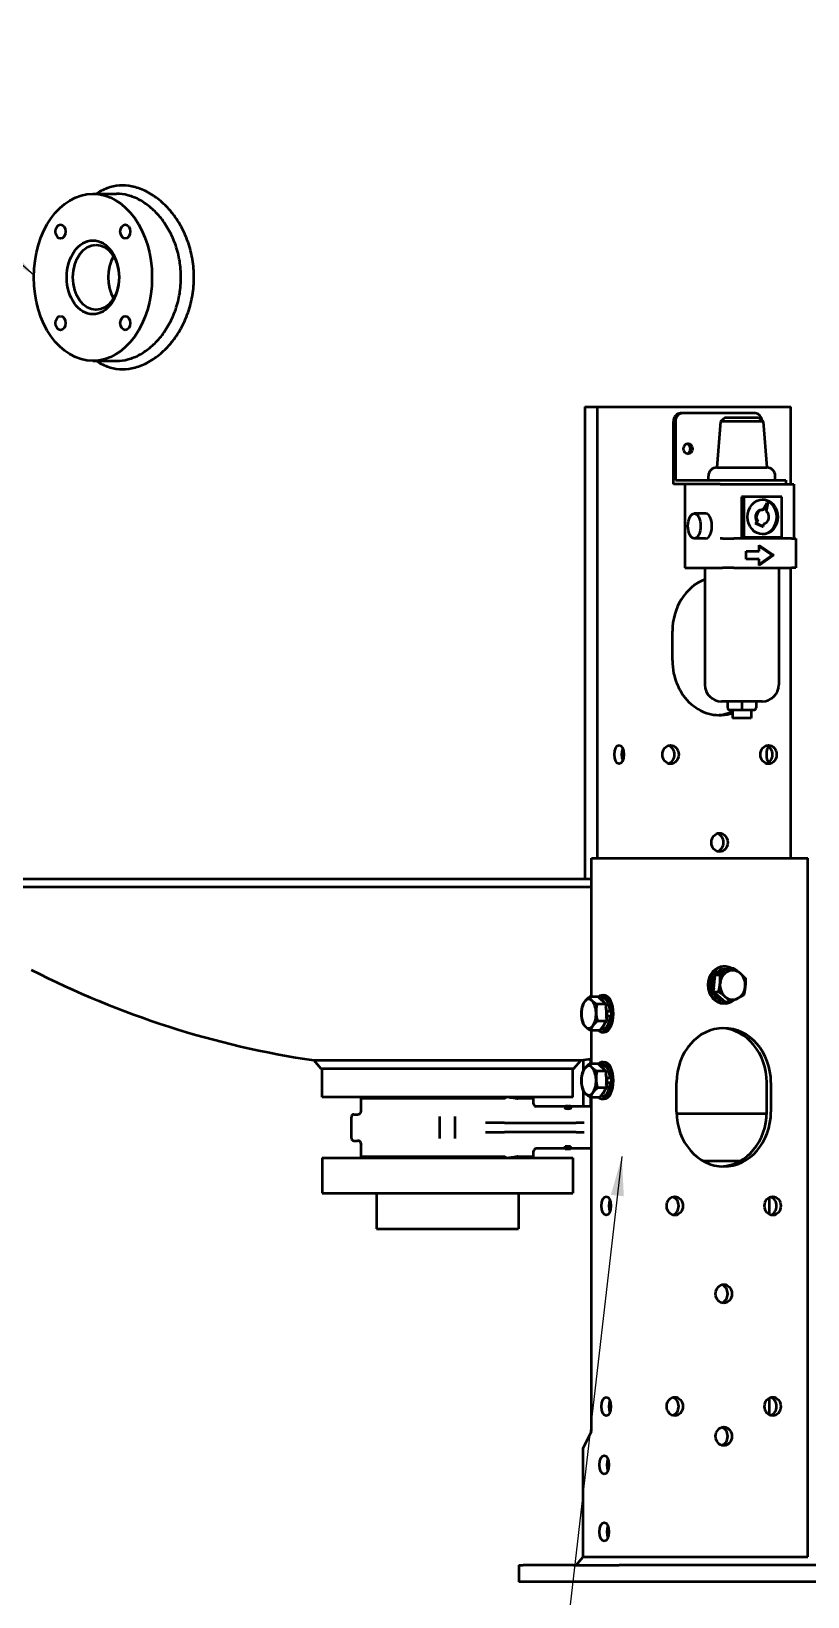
# Model space of a CAD drawing. Header units: inches. Extents: x 15 to 402, y 6 to 258.
# Drawn here: x 70.43 to 93.66, y 32.39 to 79.23 of the extents above; entities that cross this region are included whole.
import ezdxf

# ---------------------------------------------------------------- set-up
doc = ezdxf.new("R2010")
doc.units = ezdxf.units.IN
doc.header["$LTSCALE"] = 12
doc.header["$MEASUREMENT"] = 0
doc.layers.add('Symbol (ANSI)', color=7, linetype='Continuous', lineweight=25)
doc.layers.add('Visible (ANSI)', color=7, linetype='Continuous', lineweight=50)
doc.styles.add('MEMCOR Medium', font='arial.ttf')
doc.styles.add('Standard D-E', font='arial.ttf')
doc.dimstyles.new('Default (ANSI)$7', dxfattribs={"dimscale": 12, "dimtxt": 0.15, "dimasz": 0.098425, "dimexe": 0.125, "dimexo": 0.0625, "dimgap": 0.031496, "dimtad": 0, "dimtih": 1, "dimtoh": 1, "dimdec": 4, "dimrnd": 1e-08, "dimzin": 3, "dimdsep": 46, "dimlunit": 5, "dimtxsty": 'MEMCOR Medium', "dimcen": 0.09, "dimdle": 0.393701, "dimclrd": 256, "dimclre": 256, "dimclrt": 256, "dimadec": 0, "dimazin": 1, "dimtfac": 0.8, "dimtofl": 0, "dimtmove": 0, "dimatfit": 3, "dimfxl": 1, "dimfrac": 1, "dimtolj": 1, "dimtzin": 4, "dimlwd": -1, "dimlwe": -1, "dimarcsym": 0})
doc.dimstyles.new('in [mm] D-E NeptuneBenson$7', dxfattribs={"dimscale": 12, "dimtxt": 0.15, "dimasz": 0.098425, "dimexe": 0.125, "dimexo": 0.063, "dimgap": 0.031496, "dimtad": 0, "dimtih": 1, "dimtoh": 1, "dimdec": 4, "dimrnd": 1e-08, "dimzin": 3, "dimdsep": 46, "dimlunit": 5, "dimtxsty": 'Standard D-E', "dimcen": 0.09, "dimdle": 0.393701, "dimclrd": 256, "dimclre": 256, "dimclrt": 256, "dimadec": 1, "dimazin": 1, "dimtfac": 1, "dimtofl": 0, "dimtmove": 0, "dimatfit": 3, "dimfxl": 1, "dimfrac": 1, "dimtolj": 1, "dimtzin": 4, "dimlwd": -1, "dimlwe": -1, "dimarcsym": 0})

msp = doc.modelspace()

# ---------------------------------------------------------------- linework, layer by layer
at = {"layer": 'Visible (ANSI)'}
for p, q in [((72.27061, 74.36576), (72.97879, 74.36576)), ((72.27061, 69.36576), (72.97879, 69.36576)), ((86.99403, 67.98676), (87.35687, 67.98676)), ((86.99403, 67.98676), (86.99403, 53.86576)), ((87.35687, 67.98676), (88.29421, 67.98676)), ((87.35687, 67.98676), (87.35687, 54.48276)), ((88.29421, 67.98676), (89.23677, 67.98676)), ((89.23677, 67.98676), (92.8048, 67.98676)), ((92.8048, 67.98676), (93.1498, 67.98676)), ((93.1498, 65.67426), (93.1498, 67.98676)), ((89.63731, 65.67426), (89.63731, 67.54926)), ((89.69981, 67.54926), (89.69981, 65.79926)), ((89.91631, 67.79926), (89.85381, 67.79926)), ((92.08138, 67.79926), (89.91631, 67.79926)), ((91.05096, 67.5497), (90.93635, 66.17426)), ((91.18635, 67.67426), (91.05096, 67.5497)), ((92.32173, 67.5497), (91.05096, 67.5497)), ((91.18635, 67.67426), (92.18635, 67.67426)), ((92.18635, 67.67426), (92.32173, 67.5497)), ((92.32173, 67.5497), (92.43635, 66.17426)), ((90.93635, 66.17426), (92.43635, 66.17426)), ((90.19981, 65.67426), (89.63731, 65.67426)), ((89.69981, 65.79926), (90.19981, 65.79926)), ((89.97881, 65.67426), (89.97881, 63.17426)), ((90.19981, 65.79926), (92.99885, 65.79926)), ((90.83089, 65.67426), (90.19981, 65.67426)), ((90.68635, 65.79926), (90.68635, 65.92426)), ((91.04131, 65.67426), (90.83089, 65.67426)), ((91.04131, 65.67426), (91.38282, 65.67426)), ((91.38282, 65.67426), (92.24885, 65.67426)), ((92.24885, 65.67426), (93.11487, 65.67426)), ((92.68635, 65.79926), (92.68635, 65.92426)), ((92.99885, 65.79926), (92.99885, 65.67426)), ((93.11487, 65.67426), (93.23987, 65.67426)), ((93.23987, 65.67426), (93.23987, 64.05407)), ((91.68026, 65.29807), (91.68026, 64.09627)), ((91.74276, 65.29807), (91.68026, 65.29807)), ((92.87993, 65.29807), (91.74276, 65.29807)), ((91.74276, 65.29807), (91.74276, 64.09627)), ((92.31779, 64.90976), (92.43093, 65.11765)), ((92.34693, 64.90589), (92.46218, 65.11765)), ((92.46218, 65.11765), (92.414, 64.87381)), ((92.43093, 65.11765), (92.46218, 65.11765)), ((92.87993, 64.09627), (92.87993, 65.29807)), ((90.60381, 64.79926), (90.26347, 64.79926)), ((92.2801, 64.90989), (92.31135, 64.90989)), ((92.09669, 64.50353), (92.13266, 64.56962)), ((92.09669, 64.50353), (92.12794, 64.50353)), ((92.2912, 64.41049), (92.09669, 64.50353)), ((92.12794, 64.50353), (92.16391, 64.56962)), ((92.32245, 64.41049), (92.12794, 64.50353)), ((92.13266, 64.56962), (92.16391, 64.56962)), ((92.2912, 64.41049), (92.32245, 64.41049)), ((92.33749, 64.4866), (92.32245, 64.41049)), ((90.60381, 64.04926), (90.26347, 64.04926)), ((91.10381, 64.05407), (91.04131, 64.05407)), ((91.10381, 64.05407), (91.44532, 64.05407)), ((93.17737, 64.05407), (91.44532, 64.05407)), ((91.74276, 64.09627), (91.68026, 64.09627)), ((91.74276, 64.09627), (92.87993, 64.09627)), ((92.20233, 63.66885), (92.20233, 63.85666)), ((92.20233, 63.85666), (92.64191, 63.54926)), ((92.57941, 63.54926), (92.20233, 63.81295)), ((93.17737, 64.05407), (93.30237, 64.05407)), ((93.30237, 64.05407), (93.30237, 63.17426)), ((91.81549, 63.42968), (91.81549, 63.66885)), ((91.81549, 63.66885), (92.20233, 63.66885)), ((92.20233, 63.42968), (91.81549, 63.42968)), ((92.64191, 63.54926), (92.20233, 63.24187)), ((92.20233, 63.28558), (92.57941, 63.54926)), ((92.20233, 63.24187), (92.20233, 63.42968)), ((92.64191, 63.54926), (92.57941, 63.54926)), ((89.97881, 63.17426), (91.10381, 63.17426)), ((90.57857, 63.17426), (90.57857, 59.67426)), ((91.44532, 63.17426), (91.10381, 63.17426)), ((91.44532, 63.17426), (93.17737, 63.17426)), ((92.79412, 63.17426), (92.79412, 59.67426)), ((93.1498, 54.48276), (93.1498, 63.17426)), ((93.30237, 63.17426), (93.17737, 63.17426)), ((89.60916, 60.39676), (89.60916, 61.27676)), ((92.29412, 59.17426), (91.07857, 59.17426)), ((91.26033, 59.17426), (91.26033, 58.98676)), ((91.68635, 59.17426), (91.68635, 58.98676)), ((92.11236, 59.17426), (92.11236, 58.98676)), ((91.32283, 58.92426), (91.68635, 58.92426)), ((91.4051, 58.92426), (91.4051, 58.67426)), ((91.9676, 58.67426), (91.4051, 58.67426)), ((91.68635, 58.98676), (91.68635, 58.92426)), ((91.68635, 58.92426), (92.04986, 58.92426)), ((91.9676, 58.92426), (91.9676, 58.67426)), ((87.19333, 54.48276), (88.03668, 54.48276)), ((87.19333, 50.33668), (87.19333, 54.48276)), ((88.03668, 54.48276), (88.97924, 54.48276)), ((88.97924, 54.48276), (93.31232, 54.48276)), ((93.31232, 54.48276), (93.65732, 54.48276)), ((93.65732, 33.58276), (93.65732, 54.48276)), ((69.45698, 53.86576), (86.99403, 53.86576)), ((86.99403, 53.86576), (87.19333, 53.86576)), ((87.19333, 53.61576), (69.37721, 53.61576)), ((90.88863, 50.9941), (91.29021, 51.19458)), ((91.17728, 51.24394), (91.14578, 51.24394)), ((91.17728, 51.16411), (91.22919, 51.16411)), ((91.29021, 51.19458), (91.44254, 51.19458)), ((90.83821, 50.49228), (90.88863, 50.9941)), ((90.88863, 50.9941), (91.04097, 50.9941)), ((87.38767, 50.33668), (87.12382, 50.33668)), ((87.6148, 50.11564), (87.35095, 50.11564)), ((87.38767, 50.33668), (87.6148, 50.11564)), ((87.51378, 50.30411), (87.42114, 50.30411)), ((87.51378, 50.38394), (87.56833, 50.38394)), ((87.6148, 50.11564), (87.63265, 49.61172)), ((91.18935, 50.19095), (90.83821, 50.49228)), ((90.83821, 50.49228), (90.99054, 50.49228)), ((91.17728, 50.14158), (91.14578, 50.14158)), ((91.18935, 50.19095), (91.34169, 50.19095)), ((87.63881, 49.89977), (87.62245, 49.89982)), ((87.64698, 49.76451), (87.62724, 49.76451)), ((87.62725, 49.7642), (87.63869, 49.76416)), ((87.74694, 49.76416), (87.63869, 49.76416)), ((87.74706, 49.89977), (87.63881, 49.89977)), ((87.74694, 49.76416), (87.64698, 49.76451)), ((87.42338, 49.32885), (87.15952, 49.32885)), ((87.19333, 48.33668), (87.19333, 49.32885)), ((87.63265, 49.61172), (87.3688, 49.61172)), ((87.63265, 49.61172), (87.42338, 49.32885)), ((87.51378, 49.36141), (87.44747, 49.36141)), ((87.51378, 49.28158), (87.56833, 49.28158)), ((78.87974, 48.43991), (82.87721, 48.43991)), ((79.10221, 48.18329), (78.87974, 48.43991)), ((82.87721, 48.43991), (86.87469, 48.43991)), ((86.65221, 48.18329), (86.87469, 48.43991)), ((86.94333, 48.45016), (86.94333, 48.1273)), ((87.38767, 48.33668), (87.12382, 48.33668)), ((87.15984, 48.48364), (87.15984, 48.33668)), ((87.38767, 48.33668), (87.6148, 48.11564)), ((87.51378, 48.30411), (87.42114, 48.30411)), ((87.51378, 48.38394), (87.56833, 48.38394)), ((86.65221, 48.18329), (79.10221, 48.18329)), ((79.12721, 47.33276), (79.12721, 48.18329)), ((86.62721, 47.33276), (86.62721, 48.18329)), ((87.6148, 48.11564), (87.35095, 48.11564)), ((87.6148, 48.11564), (87.63265, 47.61172)), ((87.63881, 47.89977), (87.62245, 47.89982)), ((87.74706, 47.89977), (87.63881, 47.89977)), ((86.62721, 47.33276), (79.12721, 47.33276)), ((80.33784, 47.33276), (80.29847, 47.29339)), ((85.41658, 47.33276), (85.45595, 47.29339)), ((86.94333, 47.52804), (86.94333, 47.05719)), ((87.42338, 47.32885), (87.15952, 47.32885)), ((87.15984, 47.32885), (87.15984, 47.05719)), ((87.19333, 37.33276), (87.19333, 47.32885)), ((87.63265, 47.61172), (87.3688, 47.61172)), ((87.63265, 47.61172), (87.42338, 47.32885)), ((87.51378, 47.36141), (87.44747, 47.36141)), ((87.64698, 47.76451), (87.62724, 47.76451)), ((87.62725, 47.7642), (87.63869, 47.76416)), ((87.74694, 47.76416), (87.63869, 47.76416)), ((87.74694, 47.76416), (87.64698, 47.76451)), ((89.73416, 46.89276), (89.73416, 47.77276)), ((92.4324, 46.89276), (92.4324, 47.77276)), ((92.5574, 47.77276), (92.5574, 46.89276)), ((84.57543, 47.29339), (80.29847, 47.29339)), ((80.29847, 46.92118), (80.29847, 47.29339)), ((85.45595, 47.29339), (84.98195, 47.29339)), ((85.45595, 47.13593), (85.45595, 47.29339)), ((86.39949, 47.05719), (85.53469, 47.05719)), ((86.39942, 47.05651), (86.39942, 47.04446)), ((86.39968, 47.01947), (86.39968, 47.00665)), ((86.40308, 47.06868), (86.40308, 47.06053)), ((86.40308, 47.06868), (86.5645, 47.06868)), ((86.48837, 47.05124), (86.48902, 47.05124)), ((86.48837, 47.05124), (86.48837, 47.03909)), ((86.48902, 47.03909), (86.48837, 47.03909)), ((86.48902, 47.05124), (86.48902, 47.03909)), ((86.48994, 47.06104), (86.48928, 47.06104)), ((86.5645, 47.06868), (86.5645, 47.06036)), ((86.56777, 47.01947), (86.56777, 47.00665)), ((87.19333, 47.05719), (86.56808, 47.05719)), ((86.56816, 47.05651), (86.56816, 47.04446)), ((86.91772, 47.05719), (86.94333, 47.08676)), ((86.94333, 47.08676), (86.94333, 47.05719)), ((87.51378, 47.28158), (87.56833, 47.28158)), ((80.0032, 46.1123), (80.0032, 46.74222)), ((80.08194, 46.82096), (80.18869, 46.82096)), ((82.64101, 46.75909), (82.64101, 46.09544)), ((83.11341, 46.09544), (83.11341, 46.75909)), ((84.37761, 46.56506), (84.02102, 46.56506)), ((84.58532, 46.56506), (84.37761, 46.56506)), ((84.58532, 46.56506), (85.81161, 46.56506)), ((85.81161, 46.56506), (86.72532, 46.56506)), ((86.9727, 46.56506), (86.72532, 46.56506)), ((92.43157, 46.83676), (89.735, 46.83676)), ((80.08194, 46.03356), (80.18869, 46.03356)), ((80.29847, 45.56113), (80.29847, 45.93334)), ((84.02102, 46.28947), (84.37761, 46.28947)), ((84.37761, 46.28947), (84.58532, 46.28947)), ((85.81161, 46.28947), (84.58532, 46.28947)), ((86.72532, 46.28947), (85.81161, 46.28947)), ((86.72532, 46.28947), (86.9727, 46.28947)), ((79.12721, 45.52176), (86.62721, 45.52176)), ((79.12721, 45.52176), (79.12721, 44.45926)), ((80.29847, 45.56113), (84.57543, 45.56113)), ((80.33784, 45.52176), (80.29847, 45.56113)), ((84.98195, 45.56113), (85.45595, 45.56113)), ((85.41658, 45.52176), (85.45595, 45.56113)), ((85.45595, 45.56113), (85.45595, 45.7186)), ((86.40308, 45.79734), (85.53469, 45.79734)), ((86.40308, 45.85296), (86.40308, 45.86619)), ((86.40308, 45.86619), (86.5645, 45.86619)), ((86.5645, 45.85296), (86.40308, 45.85296)), ((86.40308, 45.83589), (86.40308, 45.85296)), ((86.40308, 45.80006), (86.40308, 45.81215)), ((86.40308, 45.81215), (86.42331, 45.81215)), ((86.40308, 45.79606), (86.40308, 45.80006)), ((86.5645, 45.80006), (86.40308, 45.80006)), ((86.40308, 45.78707), (86.40308, 45.79606)), ((86.40308, 45.79606), (86.54226, 45.79606)), ((86.40308, 45.78585), (86.40308, 45.78707)), ((86.40308, 45.78585), (86.5645, 45.78585)), ((86.42165, 45.84276), (86.42165, 45.83562)), ((86.42165, 45.84276), (86.54592, 45.84276)), ((86.43238, 45.8188), (86.43238, 45.83127)), ((86.5645, 45.7868), (86.4367, 45.7868)), ((86.54473, 45.81215), (86.5645, 45.81215)), ((86.54592, 45.83562), (86.54592, 45.84276)), ((86.5645, 45.85296), (86.5645, 45.86619)), ((86.5645, 45.85296), (86.5645, 45.83606)), ((86.5645, 45.80006), (86.5645, 45.81215)), ((86.5645, 45.80006), (86.5645, 45.79423)), ((87.19333, 45.79734), (86.5645, 45.79734)), ((86.5645, 45.7868), (86.5645, 45.79423)), ((86.5645, 45.7868), (86.5645, 45.78585)), ((86.62721, 45.52176), (86.62721, 44.45926)), ((90.5278, 45.42726), (91.63877, 45.42726)), ((79.12721, 44.45926), (86.62721, 44.45926)), ((80.75221, 44.45926), (80.75221, 43.39676)), ((85.00221, 44.45926), (85.00221, 43.39676)), ((92.50502, 44.33469), (92.50502, 43.83083)), ((80.75221, 43.39676), (85.00221, 43.39676)), ((92.50502, 38.33469), (92.50502, 37.83083)), ((86.94333, 36.83276), (87.19333, 37.33276)), ((86.94333, 33.58276), (86.94333, 36.83276)), ((85.01164, 33.33276), (85.14561, 33.33276)), ((85.01164, 33.33276), (85.01164, 32.83276)), ((86.64561, 33.33276), (85.14561, 33.33276)), ((86.64561, 33.33276), (88.01164, 33.33276)), ((86.72682, 33.33276), (86.94333, 33.58276)), ((86.94333, 33.58276), (88.03668, 33.58276)), ((95.04377, 33.33276), (88.01164, 33.33276)), ((88.03668, 33.58276), (88.97924, 33.58276)), ((88.97924, 33.58276), (93.31232, 33.58276)), ((93.31232, 33.58276), (93.65732, 33.58276)), ((85.14561, 32.83276), (85.01164, 32.83276)), ((86.64561, 32.83276), (85.14561, 32.83276)), ((88.01164, 32.83276), (86.64561, 32.83276)), ((95.04377, 32.83276), (88.01164, 32.83276))]:
    msp.add_line(p, q, dxfattribs=at)
for centre, radius, start, end in [((90.93635, 65.92426), 0.25, 90, 180), ((92.43635, 65.92426), 0.25, 0, 90), ((91.07857, 59.67426), 0.5, 180, 270), ((92.29412, 59.67426), 0.5, 270, 0), ((91.32283, 58.98676), 0.0625, 180, 270), ((92.04986, 58.98676), 0.0625, 270, 0), ((82.87721, 75.45576), 27.31, 242.879025, 261.583151), ((82.87721, 75.45576), 27.31, 278.416849, 279.093245), ((80.18869, 46.9312), 0.11024, 270, 354.787216), ((85.53469, 47.13593), 0.07874, 180, 270), ((80.08194, 46.74222), 0.07874, 90, 180), ((80.08194, 46.1123), 0.07874, 180, 270), ((80.18869, 45.92333), 0.11024, 5.212784, 90), ((85.53469, 45.7186), 0.07874, 90, 180)]:
    msp.add_arc(centre, radius, start, end, dxfattribs=at)
for centre, major_axis, ratio in [((72.27061, 71.86576), (0, 2.5), 0.70710678), ((71.30186, 73.23578), (0, 0.21094), 0.70710678), ((73.23936, 73.23578), (0, -0.21094), 0.70710678), ((72.27061, 71.86576), (0, -1.105), 0.70710678), ((72.36254, 71.86576), (0, 0.975), 0.70710678), ((71.30186, 70.49574), (0, 0.21094), 0.70710678), ((73.23936, 70.49574), (0, -0.21094), 0.70710678), ((90.07869, 66.73676), (0, -0.15625), 0.8660254), ((92.31135, 64.69717), (0, 0.52038), 0.8660254), ((90.26347, 64.42426), (0, 0.375), 0.5), ((88.01421, 57.58676), (0, 0.28), 0.5), ((89.55547, 57.58676), (0, -0.28), 0.8660254), ((92.4861, 57.58676), (0, -0.28), 0.8660254), ((91.02078, 54.95576), (0, -0.28), 0.8660254), ((87.63168, 44.08276), (0, 0.28), 0.5), ((89.68072, 44.08276), (0, -0.28), 0.8660254), ((92.61084, 44.08276), (0, -0.28), 0.8660254), ((91.14578, 41.45176), (0, -0.28), 0.8660254), ((87.63168, 38.08276), (0, 0.28), 0.5), ((89.68072, 38.08276), (0, -0.28), 0.8660254), ((92.61084, 38.08276), (0, -0.28), 0.8660254), ((91.14578, 37.18876), (0, -0.28), 0.8660254), ((87.56833, 36.33276), (0, -0.28), 0.5), ((87.56833, 34.33276), (0, -0.28), 0.5)]:
    msp.add_ellipse(centre, major_axis=major_axis, ratio=ratio, dxfattribs=at)
for centre, major_axis, ratio, start_param, end_param in [((73.41613, 71.86576), (0, -0.975), 0.70710678, 4.01124167, 5.41353629), ((89.85381, 67.54926), (0, 0.25), 0.8660254, 0, 1.57079633), ((89.91631, 67.54926), (0, 0.25), 0.8660254, 0, 1.57079633), ((92.08138, 67.54926), (0, 0.25), 0.8660254, 4.80545193, 6.28318531), ((90.01619, 66.73676), (0, -0.15625), 0.8660254, 0.2330438, 2.90854885), ((92.2801, 64.69717), (0, -0.52038), 0.8660254, 0.03467795, 3.1069147), ((90.60381, 64.42426), (0, 0.375), 0.5, 3.14159265, 6.28318531), ((92.2801, 64.69717), (0, 0.21272), 0.8660254, 0, 2.21379807), ((92.31135, 64.69717), (0, 0.21272), 0.8660254, 6.08882372, 8.49698338), ((92.31135, 64.69717), (0, -0.21272), 0.8660254, 0.14239642, 2.55055608), ((91.02078, 61.27676), (0, 1.63), 0.8660254, 0.31863136, 1.57079633), ((91.02078, 60.39676), (0, -1.63), 0.8660254, 4.71238898, 6.55891486), ((90.89578, 60.39676), (0, -1.63), 0.8660254, 0.04428981, 0.36912516), ((88.23072, 57.58676), (0, -0.28), 0.5, 4.02552272, 5.39925524), ((89.43047, 57.58676), (0, -0.28), 0.8660254, 0.2606883, 2.88090435), ((92.56085, 57.58676), (0, 0.28), 0.5, 0.54947076, 2.5921219), ((92.3611, 57.58676), (0, -0.28), 0.8660254, 0.2606883, 2.88090435), ((90.89578, 54.95576), (0, -0.28), 0.8660254, 0.2606883, 2.88090435), ((91.17728, 50.69276), (0, 0.55118), 0.8660254, 5.85672364, 10.01603027), ((91.14578, 50.69276), (0, 0.55118), 0.8660254, 0, 3.14159265), ((91.17728, 50.69276), (0, 0.47135), 0.8660254, 0, 3.08176119), ((91.23978, 50.69276), (0, 0.47135), 0.8660254, 0.02678496, 0.78937846), ((91.41165, 50.69276), (0, -0.4375), 0.8660254, 3.54967436, 4.59687191), ((91.41165, 50.69276), (0, 0.4375), 0.8660254, 5.64406946, 6.69126701), ((91.23978, 50.69276), (0, 0.47135), 0.8660254, 1.07398251, 1.83657601), ((91.41165, 50.69276), (0, -0.4375), 0.8660254, 4.59687191, 5.64406946), ((91.41165, 50.69276), (0, 0.4375), 0.8660254, 3.54967436, 4.59687191), ((91.41165, 50.69276), (0, 0.4375), 0.8660254, 4.59687191, 5.64406946), ((87.10783, 49.83276), (0, -0.4375), 0.5, 3.73592367, 4.78312122), ((87.10783, 49.83276), (0, 0.4375), 0.5, 5.83031877, 6.87751633), ((87.10783, 49.83276), (0, 0.4375), 0.5, 4.78312122, 5.83031877), ((87.51378, 49.83276), (0, -0.55118), 0.5, 5.86604618, 9.87156609), ((87.40553, 49.83276), (0, 0.47135), 0.5, 5.44902203, 6.21161552), ((87.51378, 49.83276), (0, 0.47135), 0.5, 4.85502181, 6.28318531), ((87.56833, 49.83276), (0, -0.55118), 0.5, 0, 3.14159265), ((91.23978, 50.69276), (0, -0.47135), 0.8660254, 5.26277271, 6.02536621), ((91.41165, 50.69276), (0, -0.4375), 0.8660254, 5.64406946, 6.69126701), ((87.10783, 49.83276), (0, -0.4375), 0.5, 4.78312122, 5.83031877), ((87.10783, 49.83276), (0, 0.4375), 0.5, 3.73592367, 4.78312122), ((87.51378, 49.83276), (0, -0.47135), 0.5, 0, 1.42474072), ((87.40553, 49.83276), (0, -0.47135), 0.5, 1.71342916, 2.02282532), ((87.40553, 49.83276), (0, -0.47135), 0.5, 1.26023182, 1.42474072), ((87.51378, 49.83276), (0, -0.29528), 0.5, 1.33739907, 1.79970504), ((87.10783, 49.83276), (0, -0.4375), 0.5, 5.83031877, 6.87751633), ((87.40553, 49.83276), (0, -0.47135), 0.5, 0.21303427, 0.97562777), ((91.14578, 47.77276), (0, 1.63), 0.8660254, 4.71238898, 7.85398163), ((91.02078, 47.77276), (0, 1.63), 0.8660254, 4.71238898, 6.2388955), ((87.10783, 47.83276), (0, 0.4375), 0.5, 5.83031877, 6.87751633), ((87.51378, 47.83276), (0, -0.55118), 0.5, 5.86604618, 9.87156609), ((87.40553, 47.83276), (0, 0.47135), 0.5, 5.44902203, 6.21161552), ((87.51378, 47.83276), (0, 0.47135), 0.5, 4.85502181, 6.28318531), ((87.56833, 47.83276), (0, -0.55118), 0.5, 0, 3.14159265), ((87.10783, 47.83276), (0, -0.4375), 0.5, 3.73592367, 4.78312122), ((87.10783, 47.83276), (0, -0.4375), 0.5, 4.78312122, 5.83031877), ((87.10783, 47.83276), (0, 0.4375), 0.5, 4.78312122, 5.83031877), ((87.10783, 47.83276), (0, 0.4375), 0.5, 3.73592367, 4.78312122), ((87.40553, 47.83276), (0, -0.47135), 0.5, 1.71342916, 2.02282532), ((87.51378, 47.83276), (0, -0.29528), 0.5, 1.33739907, 1.79970504), ((87.10783, 47.83276), (0, -0.4375), 0.5, 5.83031877, 6.87751633), ((87.40553, 47.83276), (0, -0.47135), 0.5, 0.21303427, 0.97562777), ((87.51378, 47.83276), (0, -0.47135), 0.5, 0, 1.42474072), ((87.40553, 47.83276), (0, -0.47135), 0.5, 1.26023182, 1.42474072), ((91.14578, 46.89276), (0, -1.63), 0.8660254, 4.71238898, 7.85398163), ((91.02078, 46.89276), (0, -1.63), 0.8660254, 0.04428981, 1.57079633), ((86.31664, 46.42726), (-1.25056, 0), 0.51315789, 1.63997084, 1.75220353), ((86.35747, 46.42726), (-1.26151, 0), 0.5087001, 1.63363812, 1.73564898), ((87.84819, 44.08276), (0, -0.28), 0.5, 4.02552272, 5.39925524), ((89.55572, 44.08276), (0, -0.28), 0.8660254, 0.2606883, 2.88090435), ((92.48584, 44.08276), (0, -0.28), 0.8660254, 0.2606883, 2.88090435), ((91.02078, 41.45176), (0, -0.28), 0.8660254, 0.2606883, 2.88090435), ((87.84819, 38.08276), (0, -0.28), 0.5, 4.02552272, 5.39925524), ((89.55572, 38.08276), (0, -0.28), 0.8660254, 0.2606883, 2.88090435), ((92.48584, 38.08276), (0, -0.28), 0.8660254, 0.2606883, 2.88090435), ((91.02078, 37.18876), (0, -0.28), 0.8660254, 0.2606883, 2.88090435), ((87.78484, 36.33276), (0, -0.28), 0.5, 4.02552272, 5.39925524), ((87.78484, 34.33276), (0, -0.28), 0.5, 4.02552272, 5.39925524)]:
    msp.add_ellipse(centre, major_axis=major_axis, ratio=ratio, start_param=start_param, end_param=end_param, dxfattribs=at)
for points, knots in [([(72.38112, 69.36578), (72.39997, 69.35249), (72.41905, 69.33971), (72.54879, 69.25727), (72.66634, 69.20412), (72.90792, 69.13435), (73.03197, 69.11774), (73.27666, 69.11774), (73.40545, 69.13435), (73.6664, 69.20412), (73.79856, 69.25727), (74.05621, 69.39764), (74.18191, 69.48497), (74.41759, 69.68659), (74.52754, 69.80089), (74.72427, 70.04435), (74.81784, 70.1819), (74.98437, 70.48156), (75.05732, 70.64366), (75.17522, 70.98204), (75.22024, 71.1586), (75.27945, 71.51395), (75.29361, 71.69273), (75.29361, 72.03879), (75.27945, 72.21758), (75.22024, 72.57293), (75.17522, 72.74949), (75.05732, 73.08787), (74.98437, 73.24997), (74.81784, 73.54963), (74.72427, 73.68718), (74.52754, 73.93064), (74.41759, 74.04494), (74.18191, 74.24656), (74.05621, 74.33389), (73.79856, 74.47425), (73.6664, 74.52741), (73.40545, 74.59718), (73.27666, 74.61379), (73.03197, 74.61379), (72.90792, 74.59718), (72.66634, 74.52741), (72.54879, 74.47425), (72.41905, 74.39181), (72.39997, 74.37903), (72.38112, 74.36575)], [7.68057648, 7.68057648, 7.68057648, 7.68057648, 7.91082455, 7.91082455, 9.22924621, 9.22924621, 10.54766786, 10.54766786, 11.86608951, 11.86608951, 13.18451116, 13.18451116, 14.50293282, 14.50293282, 15.82135447, 15.82135447, 17.13984978, 17.13984978, 18.45834509, 18.45834509, 19.7768404, 19.7768404, 21.09533572, 21.09533572, 22.41383103, 22.41383103, 23.73232634, 23.73232634, 25.05082165, 25.05082165, 26.36931696, 26.36931696, 27.68773862, 27.68773862, 29.00616027, 29.00616027, 30.32458192, 30.32458192, 31.64300357, 31.64300357, 32.96142523, 32.96142523, 34.27984688, 34.27984688, 34.51009495, 34.51009495, 34.51009495, 34.51009495]), ([(72.97879, 69.36576), (73.09003, 69.36576), (73.20691, 69.38085), (73.44331, 69.44429), (73.56282, 69.49262), (73.79545, 69.62029), (73.90875, 69.69973), (74.1209, 69.88319), (74.21972, 69.98721), (74.39635, 70.20879), (74.48025, 70.33398), (74.6294, 70.60668), (74.69465, 70.75418), (74.80003, 71.06205), (74.84023, 71.22267), (74.89306, 71.54586), (74.90569, 71.70844), (74.90569, 72.02308), (74.89306, 72.18566), (74.84023, 72.50886), (74.80003, 72.66947), (74.69465, 72.97734), (74.6294, 73.12485), (74.48025, 73.39755), (74.39635, 73.52274), (74.21972, 73.74432), (74.1209, 73.84834), (73.90875, 74.0318), (73.79545, 74.11124), (73.56282, 74.23891), (73.44331, 74.28724), (73.20691, 74.35068), (73.09003, 74.36576), (72.97879, 74.36576)], [-28.7699712, -28.7699712, -28.7699712, -28.7699712, -27.57124359, -27.57124359, -26.37251598, -26.37251598, -25.17378837, -25.17378837, -23.97506076, -23.97506076, -22.77629077, -22.77629077, -21.57752078, -21.57752078, -20.37875079, -20.37875079, -19.1799808, -19.1799808, -17.98121081, -17.98121081, -16.78244082, -16.78244082, -15.58367083, -15.58367083, -14.38490084, -14.38490084, -13.18617323, -13.18617323, -11.98744562, -11.98744562, -10.78871801, -10.78871801, -9.5899904, -9.5899904, -9.5899904, -9.5899904]), ([(84.57918, 47.29493), (84.58276, 47.2994), (84.58672, 47.30358), (84.60619, 47.32075), (84.62613, 47.32963), (84.64955, 47.33276)], [1.494648308, 1.494648308, 1.494648308, 1.494648308, 1.572205019, 1.572205019, 1.842813011, 1.842813011, 1.842813011, 1.842813011]), ([(80.29848, 46.92119), (80.29848, 46.92119), (80.29923, 46.92019), (80.30075, 46.91815), (80.30078, 46.91812), (80.3008, 46.91808)], [0.273635525, 0.273635525, 0.273635525, 0.273635525, 0.547439646, 0.547439646, 0.552113501, 0.552113501, 0.552113501, 0.552113501]), ([(84.57918, 47.29493), (84.57907, 47.29479), (84.57895, 47.29467), (84.57843, 47.29418), (84.57795, 47.29389), (84.5768, 47.29349), (84.57614, 47.29339), (84.57543, 47.29339)], [0.1754232945, 0.1754232945, 0.1754232945, 0.1754232945, 0.1777740247, 0.1777740247, 0.185040697, 0.185040697, 0.1923073693, 0.1923073693, 0.1923073693, 0.1923073693]), ([(86.41328, 47.06304), (86.40888, 47.06241), (86.40566, 47.06163), (86.40162, 47.05992), (86.39974, 47.0588), (86.39943, 47.05684), (86.39942, 47.05668), (86.39942, 47.05651)], [-0.169162625, -0.169162625, -0.169162625, -0.169162625, -0.077769226, -0.077769226, -0.006331753, -0.006331753, 0, 0, 0, 0]), ([(86.39942, 47.05651), (86.39942, 47.05509), (86.40046, 47.05357), (86.40532, 47.05052), (86.40886, 47.0491), (86.41744, 47.04668), (86.42194, 47.04571), (86.43242, 47.04426), (86.43807, 47.04383), (86.44535, 47.04367), (86.44671, 47.04366), (86.44808, 47.04366)], [-0.20866782, -0.20866782, -0.20866782, -0.20866782, -0.153212396, -0.153212396, -0.100148876, -0.100148876, -0.05568208, -0.05568208, -0.010386437, -0.010386437, 0, 0, 0, 0]), ([(86.41932, 47.03411), (86.41842, 47.0343), (86.41755, 47.03451), (86.41328, 47.03556), (86.40864, 47.03691), (86.40312, 47.03965), (86.40173, 47.04061), (86.39984, 47.04256), (86.39942, 47.04354), (86.39942, 47.04446)], [0.0797822314, 0.0797822314, 0.0797822314, 0.0797822314, 0.0886816865, 0.0886816865, 0.1243163036, 0.1243163036, 0.1432684005, 0.1432684005, 0.1632373199, 0.1632373199, 0.1632373199, 0.1632373199]), ([(86.48366, 47.03848), (86.4592, 47.03848), (86.44243, 47.03751), (86.42257, 47.03496), (86.41774, 47.03382), (86.41059, 47.03176), (86.40726, 47.03031), (86.40184, 47.02646), (86.40036, 47.02407), (86.39974, 47.02086), (86.39968, 47.02016), (86.39968, 47.01947)], [-0.183267652, -0.183267652, -0.183267652, -0.183267652, -0.137364505, -0.137364505, -0.107367132, -0.107367132, -0.065073463, -0.065073463, -0.01379241, -0.01379241, 0, 0, 0, 0]), ([(86.39968, 47.01947), (86.39968, 47.01771), (86.40007, 47.01589), (86.40185, 47.01243), (86.40315, 47.01079), (86.40758, 47.00695), (86.41112, 47.00494), (86.42003, 47.00149), (86.42611, 46.99974), (86.44773, 46.99626), (86.4625, 46.99547), (86.47856, 46.99523), (86.48118, 46.99521), (86.48379, 46.99521)], [-0.372037848, -0.372037848, -0.372037848, -0.372037848, -0.316649276, -0.316649276, -0.26606732, -0.26606732, -0.194101845, -0.194101845, -0.122425423, -0.122425423, -0.019902589, -0.019902589, 0, 0, 0, 0]), ([(86.48379, 46.98183), (86.46957, 46.98183), (86.45391, 46.98239), (86.42875, 46.98576), (86.42194, 46.98772), (86.41304, 46.99088), (86.40923, 46.99283), (86.40396, 46.99685), (86.40231, 46.99875), (86.40014, 47.00269), (86.39968, 47.0047), (86.39968, 47.00665)], [0, 0, 0, 0, 0.108371526, 0.108371526, 0.198840899, 0.198840899, 0.296855551, 0.296855551, 0.376686089, 0.376686089, 0.459220348, 0.459220348, 0.459220348, 0.459220348]), ([(86.44768, 47.06479), (86.44123, 47.06479), (86.43497, 47.06467), (86.42515, 47.0642), (86.41985, 47.06389), (86.41419, 47.06317), (86.41373, 47.0631), (86.41328, 47.06304)], [-0.146175631, -0.146175631, -0.146175631, -0.146175631, -0.059850058, -0.059850058, -0.004970964, -0.004970964, 0, 0, 0, 0]), ([(86.41551, 47.05646), (86.41551, 47.0573), (86.41621, 47.05807), (86.41938, 47.05942), (86.42161, 47.05995), (86.42703, 47.06083), (86.43042, 47.06122), (86.4394, 47.06178), (86.44429, 47.06189), (86.44925, 47.06189)], [-0.155047217, -0.155047217, -0.155047217, -0.155047217, -0.112997761, -0.112997761, -0.073977698, -0.073977698, -0.037792509, -0.037792509, 0, 0, 0, 0]), ([(86.44598, 47.04967), (86.44139, 47.04967), (86.4368, 47.04984), (86.42929, 47.05058), (86.4264, 47.05105), (86.42184, 47.05211), (86.41957, 47.05278), (86.41618, 47.0546), (86.41551, 47.05556), (86.41551, 47.05646)], [-0.16231389, -0.16231389, -0.16231389, -0.16231389, -0.10956079, -0.10956079, -0.068871388, -0.068871388, -0.035084938, -0.035084938, 0, 0, 0, 0]), ([(86.4176, 47.01947), (86.4176, 47.02033), (86.41776, 47.0212), (86.41852, 47.02276), (86.41907, 47.02348), (86.42049, 47.02468), (86.42191, 47.02573), (86.42786, 47.02778), (86.4313, 47.02848), (86.435, 47.029)], [-0.151018734, -0.151018734, -0.151018734, -0.151018734, -0.104414417, -0.104414417, -0.062981248, -0.062981248, -0.03031587, -0.03031587, 0, 0, 0, 0]), ([(86.4346, 47.00896), (86.43092, 47.00962), (86.42748, 47.0105), (86.42192, 47.01284), (86.42046, 47.01399), (86.41815, 47.01633), (86.4176, 47.01793), (86.4176, 47.01947)], [-0.0654067865, -0.0654067865, -0.0654067865, -0.0654067865, -0.0477804659, -0.0477804659, -0.0304754738, -0.0304754738, 0, 0, 0, 0]), ([(86.435, 47.01639), (86.43128, 47.01586), (86.42783, 47.01513), (86.4238, 47.01371), (86.42288, 47.01331), (86.42215, 47.01293)], [0, 0, 0, 0, 0.0305041282, 0.0305041282, 0.0427508709, 0.0427508709, 0.0427508709, 0.0427508709]), ([(86.48379, 47.00624), (86.46807, 47.00624), (86.45871, 47.00665), (86.44738, 47.00727), (86.44048, 47.00788), (86.4346, 47.00896)], [-0.0872419859, -0.0872419859, -0.0872419859, -0.0872419859, -0.0488319018, -0.0488319018, 0, 0, 0, 0]), ([(86.435, 47.029), (86.44349, 47.0302), (86.45168, 47.03051), (86.46427, 47.03093), (86.47467, 47.03101), (86.48366, 47.03101)], [-0.0957813868, -0.0957813868, -0.0957813868, -0.0957813868, -0.0684710599, -0.0684710599, 0, 0, 0, 0]), ([(86.48366, 47.01844), (86.47468, 47.01844), (86.46429, 47.01836), (86.45169, 47.01793), (86.44349, 47.01762), (86.435, 47.01639)], [0, 0, 0, 0, 0.0684075571, 0.0684075571, 0.0959145519, 0.0959145519, 0.0959145519, 0.0959145519]), ([(86.47372, 47.05413), (86.47108, 47.05306), (86.46789, 47.05192), (86.46265, 47.05076), (86.46057, 47.05039), (86.45384, 47.04978), (86.44983, 47.04967), (86.44598, 47.04967)], [-0.111146178, -0.111146178, -0.111146178, -0.111146178, -0.05471455, -0.05471455, -0.02932679, -0.02932679, 0, 0, 0, 0]), ([(86.48928, 47.06104), (86.4868, 47.06185), (86.48368, 47.06253), (86.47538, 47.0637), (86.4709, 47.06404), (86.46177, 47.06458), (86.45621, 47.06474), (86.44948, 47.06479), (86.44858, 47.06479), (86.44768, 47.06479)], [-0.114117262, -0.114117262, -0.114117262, -0.114117262, -0.0842587, -0.0842587, -0.051386541, -0.051386541, -0.006850061, -0.006850061, 0, 0, 0, 0]), ([(86.44808, 47.04366), (86.45317, 47.04366), (86.45829, 47.04385), (86.46799, 47.0448), (86.47154, 47.04548), (86.47975, 47.04746), (86.48383, 47.04903), (86.48748, 47.05079), (86.48793, 47.05102), (86.48837, 47.05124)], [-0.122109379, -0.122109379, -0.122109379, -0.122109379, -0.092768877, -0.092768877, -0.062762786, -0.062762786, -0.008094463, -0.008094463, 0, 0, 0, 0]), ([(86.44925, 47.06189), (86.45345, 47.06189), (86.45761, 47.06182), (86.46414, 47.06153), (86.46806, 47.06131), (86.47695, 47.06035), (86.48073, 47.05968), (86.48379, 47.05885)], [-0.145313892, -0.145313892, -0.145313892, -0.145313892, -0.082129114, -0.082129114, -0.042718999, -0.042718999, 0, 0, 0, 0]), ([(86.48379, 47.05885), (86.48191, 47.05802), (86.48005, 47.05714), (86.47699, 47.05556), (86.4754, 47.05477), (86.47372, 47.05413)], [-0.0650004545, -0.0650004545, -0.0650004545, -0.0650004545, -0.0263321856, -0.0263321856, 0, 0, 0, 0]), ([(86.56777, 47.01947), (86.56777, 47.02122), (86.56738, 47.02293), (86.56561, 47.02603), (86.56434, 47.02741), (86.56001, 47.03044), (86.55663, 47.03189), (86.54778, 47.03441), (86.5418, 47.03554), (86.52146, 47.03776), (86.50682, 47.03829), (86.48931, 47.03846), (86.48648, 47.03848), (86.48366, 47.03848)], [-0.380131877, -0.380131877, -0.380131877, -0.380131877, -0.324998936, -0.324998936, -0.275383658, -0.275383658, -0.207411723, -0.207411723, -0.133500012, -0.133500012, -0.021496186, -0.021496186, 0, 0, 0, 0]), ([(86.48366, 47.03101), (86.49995, 47.03101), (86.50982, 47.03067), (86.52013, 47.03027), (86.52696, 47.02982), (86.53284, 47.02895)], [-0.0793337954, -0.0793337954, -0.0793337954, -0.0793337954, -0.0486518873, -0.0486518873, 0, 0, 0, 0]), ([(86.53284, 47.01634), (86.52701, 47.01721), (86.52025, 47.01767), (86.50846, 47.01815), (86.49861, 47.01844), (86.48366, 47.01844)], [0, 0, 0, 0, 0.0482519833, 0.0482519833, 0.0906742135, 0.0906742135, 0.0906742135, 0.0906742135]), ([(86.48379, 46.99521), (86.50175, 46.99521), (86.52017, 46.99613), (86.54039, 46.99983), (86.54637, 47.00121), (86.55622, 47.00498), (86.55977, 47.00696), (86.56549, 47.01182), (86.56706, 47.01462), (86.5677, 47.01807), (86.56777, 47.01877), (86.56777, 47.01947)], [-0.323917221, -0.323917221, -0.323917221, -0.323917221, -0.1664783, -0.1664783, -0.111919382, -0.111919382, -0.067075587, -0.067075587, -0.013777184, -0.013777184, 0, 0, 0, 0]), ([(86.5331, 47.00902), (86.53036, 47.00851), (86.52746, 47.00811), (86.51988, 47.00728), (86.51438, 47.00689), (86.50311, 47.00648), (86.49948, 47.00639), (86.49392, 47.0063), (86.49195, 47.00628), (86.48897, 47.00626), (86.48794, 47.00625), (86.4864, 47.00624), (86.48587, 47.00624), (86.48483, 47.00624), (86.48431, 47.00624), (86.48379, 47.00624)], [-0.153354285, -0.153354285, -0.153354285, -0.153354285, -0.116911208, -0.116911208, -0.058113255, -0.058113255, -0.030715578, -0.030715578, -0.015758458, -0.015758458, -0.007957728, -0.007957728, -0.003955605, -0.003955605, 0, 0, 0, 0]), ([(86.56777, 47.00665), (86.56777, 47.00367), (86.56668, 47.00056), (86.56169, 46.99524), (86.55856, 46.9931), (86.5514, 46.98983), (86.54648, 46.98796), (86.53035, 46.98451), (86.52136, 46.98344), (86.50314, 46.98209), (86.49331, 46.98183), (86.48379, 46.98183)], [0, 0, 0, 0, 0.057761719, 0.057761719, 0.102817043, 0.102817043, 0.135953489, 0.135953489, 0.169321239, 0.169321239, 0.2050002, 0.2050002, 0.2050002, 0.2050002]), ([(86.48902, 47.05124), (86.49143, 47.0501), (86.4945, 47.049), (86.50239, 47.04705), (86.50682, 47.04632), (86.51551, 47.04526), (86.5201, 47.04492), (86.52563, 47.04483), (86.52636, 47.04482), (86.52708, 47.04482)], [-0.113852717, -0.113852717, -0.113852717, -0.113852717, -0.078402966, -0.078402966, -0.042224043, -0.042224043, -0.005548057, -0.005548057, 0, 0, 0, 0]), ([(86.52565, 47.06432), (86.5217, 47.06432), (86.51773, 47.06427), (86.50934, 47.06397), (86.50629, 47.06372), (86.49915, 47.06303), (86.49484, 47.06228), (86.49089, 47.0613), (86.4904, 47.06117), (86.48994, 47.06104)], [-0.0893210162, -0.0893210162, -0.0893210162, -0.0893210162, -0.0748377991, -0.0748377991, -0.0572298624, -0.0572298624, -0.0071630933, -0.0071630933, 0, 0, 0, 0]), ([(86.49451, 47.05416), (86.49631, 47.05536), (86.49865, 47.05639), (86.50156, 47.05764), (86.50329, 47.05829), (86.50459, 47.05871)], [-0.0296076794, -0.0296076794, -0.0296076794, -0.0296076794, -0.0204319086, -0.0204319086, 0, 0, 0, 0]), ([(86.52682, 47.05042), (86.52136, 47.05042), (86.51593, 47.05061), (86.50887, 47.05127), (86.50739, 47.05145), (86.50153, 47.05231), (86.49768, 47.05325), (86.49451, 47.05416)], [-0.0851095347, -0.0851095347, -0.0851095347, -0.0851095347, -0.0528430066, -0.0528430066, -0.0403305854, -0.0403305854, 0, 0, 0, 0]), ([(86.50459, 47.05871), (86.50654, 47.05932), (86.50893, 47.05989), (86.51453, 47.06075), (86.5169, 47.06094), (86.52163, 47.06124), (86.52487, 47.06131), (86.52813, 47.06131)], [-0.0539657006, -0.0539657006, -0.0539657006, -0.0539657006, -0.0388990524, -0.0388990524, -0.0248851617, -0.0248851617, 0, 0, 0, 0]), ([(86.56816, 47.05651), (86.56816, 47.05784), (86.56727, 47.05905), (86.56247, 47.06134), (86.55878, 47.06207), (86.55228, 47.06309), (86.54842, 47.0635), (86.53938, 47.0641), (86.53449, 47.06426), (86.52812, 47.06432), (86.52688, 47.06432), (86.52565, 47.06432)], [-0.153629344, -0.153629344, -0.153629344, -0.153629344, -0.122804966, -0.122804966, -0.086993983, -0.086993983, -0.048665291, -0.048665291, -0.009435198, -0.009435198, 0, 0, 0, 0]), ([(86.5522, 47.05654), (86.5522, 47.05607), (86.55202, 47.05558), (86.5512, 47.05465), (86.55061, 47.05421), (86.54815, 47.05296), (86.54602, 47.0524), (86.54218, 47.05154), (86.53966, 47.05114), (86.53363, 47.05055), (86.53027, 47.05042), (86.52682, 47.05042)], [-0.0860159389, -0.0860159389, -0.0860159389, -0.0860159389, -0.0760367998, -0.0760367998, -0.0670254578, -0.0670254578, -0.0497691391, -0.0497691391, -0.0262269231, -0.0262269231, 0, 0, 0, 0]), ([(86.52708, 47.04482), (86.53186, 47.04482), (86.53654, 47.04502), (86.54535, 47.0459), (86.54921, 47.04655), (86.55572, 47.04808), (86.55975, 47.04922), (86.56612, 47.05244), (86.56763, 47.05409), (86.56812, 47.05592), (86.56816, 47.05622), (86.56816, 47.05651)], [-0.255718672, -0.255718672, -0.255718672, -0.255718672, -0.190011179, -0.190011179, -0.126100129, -0.126100129, -0.068841174, -0.068841174, -0.011447006, -0.011447006, 0, 0, 0, 0]), ([(86.52813, 47.06131), (86.53148, 47.06131), (86.53479, 47.06123), (86.54042, 47.06086), (86.54266, 47.06062), (86.54619, 47.06003), (86.54836, 47.05959), (86.55158, 47.05818), (86.5522, 47.05738), (86.5522, 47.05654)], [-0.153680281, -0.153680281, -0.153680281, -0.153680281, -0.105404502, -0.105404502, -0.065549431, -0.065549431, -0.032767211, -0.032767211, 0, 0, 0, 0]), ([(86.53284, 47.02895), (86.53662, 47.02839), (86.54017, 47.02763), (86.5457, 47.02559), (86.54709, 47.0246), (86.54933, 47.02249), (86.54985, 47.02099), (86.54985, 47.01947)], [-0.0644882865, -0.0644882865, -0.0644882865, -0.0644882865, -0.0466822723, -0.0466822723, -0.0300440726, -0.0300440726, 0, 0, 0, 0]), ([(86.54528, 47.01292), (86.54458, 47.01329), (86.54373, 47.01366), (86.53989, 47.01505), (86.53647, 47.01579), (86.53284, 47.01634)], [0.0412538501, 0.0412538501, 0.0412538501, 0.0412538501, 0.0470885216, 0.0470885216, 0.0628353586, 0.0628353586, 0.0628353586, 0.0628353586]), ([(86.54985, 47.01947), (86.54985, 47.01793), (86.54932, 47.01634), (86.54717, 47.01415), (86.54581, 47.01299), (86.54013, 47.01059), (86.53675, 47.00969), (86.5331, 47.00902)], [-0.129390515, -0.129390515, -0.129390515, -0.129390515, -0.06192476, -0.06192476, -0.030316347, -0.030316347, 0, 0, 0, 0]), ([(86.56816, 47.04446), (86.56816, 47.04281), (86.56699, 47.04098), (86.56106, 47.03755), (86.55734, 47.03633), (86.55225, 47.035), (86.55025, 47.03456), (86.54809, 47.03418)], [0, 0, 0, 0, 0.062902933, 0.062902933, 0.119146883, 0.119146883, 0.151522551, 0.151522551, 0.151522551, 0.151522551]), ([(80.3008, 45.93645), (80.30078, 45.93641), (80.30075, 45.93638), (80.30011, 45.93552), (80.29962, 45.93487), (80.29874, 45.93369), (80.29848, 45.93334), (80.29848, 45.93334)], [-0.004662888, -0.004662888, -0.004662888, -0.004662888, 0, 0, 0.11213736, 0.11213736, 0.273635527, 0.273635527, 0.273635527, 0.273635527]), ([(84.57543, 45.56113), (84.57614, 45.56113), (84.5768, 45.56103), (84.57795, 45.56064), (84.57843, 45.56035), (84.57895, 45.55986), (84.57907, 45.55974), (84.57918, 45.5596)], [0.0644246105, 0.0644246105, 0.0644246105, 0.0644246105, 0.0716912828, 0.0716912828, 0.0789579552, 0.0789579552, 0.0813086854, 0.0813086854, 0.0813086854, 0.0813086854]), ([(84.64955, 45.52176), (84.62613, 45.5249), (84.60619, 45.53378), (84.58672, 45.55095), (84.58276, 45.55512), (84.57918, 45.5596)], [1.99787644, 1.99787644, 1.99787644, 1.99787644, 2.268484431, 2.268484431, 2.346041142, 2.346041142, 2.346041142, 2.346041142]), ([(86.40308, 45.83589), (86.40308, 45.83104), (86.40375, 45.82725), (86.40616, 45.82228), (86.40817, 45.81918), (86.41502, 45.81545), (86.41552, 45.81519), (86.41603, 45.81494)], [-0.258533795, -0.258533795, -0.258533795, -0.258533795, -0.107276429, -0.107276429, -0.007558904, -0.007558904, 0, 0, 0, 0]), ([(86.41603, 45.81494), (86.41964, 45.81323), (86.42401, 45.81179), (86.43553, 45.80905), (86.44208, 45.8081), (86.45706, 45.80629), (86.46795, 45.8057), (86.4807, 45.80557), (86.48218, 45.80556), (86.48366, 45.80556)], [-0.169393173, -0.169393173, -0.169393173, -0.169393173, -0.137287679, -0.137287679, -0.097250844, -0.097250844, -0.011267013, -0.011267013, 0, 0, 0, 0]), ([(86.43238, 45.8188), (86.4266, 45.82156), (86.42472, 45.82435), (86.42221, 45.82874), (86.42165, 45.83218), (86.42165, 45.83562)], [-0.0979334171, -0.0979334171, -0.0979334171, -0.0979334171, -0.0676344042, -0.0676344042, 0, 0, 0, 0]), ([(86.42225, 45.84276), (86.42234, 45.8424), (86.42243, 45.84204), (86.42349, 45.83848), (86.42496, 45.83674), (86.42721, 45.83428), (86.42945, 45.8327), (86.43238, 45.83127)], [0.037464592, 0.037464592, 0.037464592, 0.037464592, 0.044808924, 0.044808924, 0.11154531, 0.11154531, 0.271936542, 0.271936542, 0.271936542, 0.271936542]), ([(86.43238, 45.83127), (86.43565, 45.82961), (86.4397, 45.82824), (86.45086, 45.82578), (86.45719, 45.82513), (86.46899, 45.82423), (86.47658, 45.82404), (86.48392, 45.82404)], [0, 0, 0, 0, 0.046335395, 0.046335395, 0.105080206, 0.105080206, 0.194042683, 0.194042683, 0.194042683, 0.194042683]), ([(86.48392, 45.81172), (86.47691, 45.81172), (86.46969, 45.81189), (86.45792, 45.81271), (86.45161, 45.81333), (86.44014, 45.81569), (86.43583, 45.81708), (86.43238, 45.8188)], [-0.185357251, -0.185357251, -0.185357251, -0.185357251, -0.106377007, -0.106377007, -0.048819349, -0.048819349, 0, 0, 0, 0]), ([(86.48366, 45.80556), (86.49204, 45.80556), (86.50047, 45.80577), (86.51427, 45.80666), (86.52152, 45.80729), (86.5373, 45.80989), (86.54407, 45.81164), (86.55028, 45.81422), (86.55099, 45.81454), (86.55168, 45.81486)], [-0.250282181, -0.250282181, -0.250282181, -0.250282181, -0.151276791, -0.151276791, -0.082049498, -0.082049498, -0.009722871, -0.009722871, 0, 0, 0, 0]), ([(86.48392, 45.82404), (86.49357, 45.82404), (86.50342, 45.82441), (86.51761, 45.82612), (86.52244, 45.82699), (86.5305, 45.82923), (86.53366, 45.83049), (86.53624, 45.83195)], [0, 0, 0, 0, 0.07351143, 0.07351143, 0.11674737, 0.11674737, 0.155811595, 0.155811595, 0.155811595, 0.155811595]), ([(86.53624, 45.81946), (86.53351, 45.81795), (86.53013, 45.81666), (86.52187, 45.81451), (86.5172, 45.8137), (86.50326, 45.81207), (86.49349, 45.81172), (86.48392, 45.81172)], [-0.155748881, -0.155748881, -0.155748881, -0.155748881, -0.114411823, -0.114411823, -0.072933245, -0.072933245, 0, 0, 0, 0]), ([(86.53624, 45.83195), (86.53912, 45.83363), (86.54131, 45.83547), (86.54366, 45.83855), (86.54467, 45.84015), (86.5453, 45.84274)], [0, 0, 0, 0, 0.0450180764, 0.0450180764, 0.0692883275, 0.0692883275, 0.0692883275, 0.0692883275]), ([(86.54592, 45.83562), (86.54592, 45.83015), (86.54451, 45.8274), (86.54212, 45.8236), (86.53968, 45.82143), (86.53624, 45.81946)], [-0.0847099284, -0.0847099284, -0.0847099284, -0.0847099284, -0.0535763257, -0.0535763257, 0, 0, 0, 0]), ([(86.55168, 45.81486), (86.55565, 45.81675), (86.55844, 45.81898), (86.56177, 45.82299), (86.56417, 45.82623), (86.56449, 45.83486), (86.5645, 45.83546), (86.5645, 45.83606)], [-0.405487007, -0.405487007, -0.405487007, -0.405487007, -0.172059377, -0.172059377, -0.011815913, -0.011815913, 0, 0, 0, 0]), ([(86.56808, 45.79734), (86.56781, 45.79628), (86.56689, 45.7953), (86.56487, 45.79433), (86.56469, 45.79425), (86.5645, 45.79417)], [-0.1483440762, -0.1483440762, -0.1483440762, -0.1483440762, -0.1228049665, -0.1228049665, -0.1203122805, -0.1203122805, -0.1203122805, -0.1203122805])]:
    msp.add_open_spline(points, degree=3, knots=knots, dxfattribs=at)
for points, weights in [([(91.04097, 50.9941), (91.16811, 51.04782), (91.26129, 51.09434)], [1.01001874936, 1.04314139574, 1]), ([(91.26129, 51.09434), (91.35448, 51.14086), (91.44254, 51.19458)], [1, 1.04314139574, 1.01001874936]), ([(91.44254, 51.19458), (91.55617, 51.11384), (91.63765, 51.04391)], [1.01001874936, 1.04314139574, 1]), ([(90.99054, 50.49228), (91.02359, 50.62674), (91.03529, 50.74319)], [1.01001874936, 1.04314139574, 1]), ([(91.03529, 50.74319), (91.04699, 50.85964), (91.04097, 50.9941)], [1, 1.04314139574, 1.01001874936]), ([(91.63765, 51.04391), (91.71914, 50.97399), (91.79369, 50.89324)], [1, 1.04314139574, 1.01001874936]), ([(91.78802, 50.64234), (91.77631, 50.52589), (91.74326, 50.39143)], [1, 1.04314139574, 1.01001874936]), ([(91.79369, 50.89324), (91.79972, 50.75878), (91.78802, 50.64234)], [1.01001874936, 1.04314139574, 1]), ([(86.91454, 50.0538), (86.93678, 50.1296), (86.98534, 50.19524)], [1.01001874936, 1.04314139574, 1]), ([(86.98534, 50.19524), (87.0339, 50.26089), (87.12382, 50.33668)], [1, 1.04314139574, 1.01001874936]), ([(87.12382, 50.33668), (87.15084, 50.27745), (87.20354, 50.22616)], [1.01001874936, 1.04314139574, 1]), ([(87.20354, 50.22616), (87.25625, 50.17487), (87.35095, 50.11564)], [1, 1.04314139574, 1.01001874936]), ([(87.35095, 50.11564), (87.32189, 49.98062), (87.32603, 49.86368)], [1.01001874936, 1.04314139574, 1]), ([(91.18565, 50.34162), (91.10417, 50.41154), (90.99054, 50.49228)], [1, 1.04314139574, 1.01001874936]), ([(91.34169, 50.19095), (91.26714, 50.27169), (91.18565, 50.34162)], [1.01001874936, 1.04314139574, 1]), ([(91.56201, 50.29119), (91.46883, 50.24467), (91.34169, 50.19095)], [1, 1.04314139574, 1.01001874936]), ([(91.74326, 50.39143), (91.6552, 50.33771), (91.56201, 50.29119)], [1.01001874936, 1.04314139574, 1]), ([(86.88963, 49.80184), (86.88548, 49.91878), (86.91454, 50.0538)], [1, 1.04314139574, 1.01001874936]), ([(86.93239, 49.54989), (86.89377, 49.68491), (86.88963, 49.80184)], [1.01001874936, 1.04314139574, 1]), ([(87.32603, 49.86368), (87.33017, 49.74675), (87.3688, 49.61172)], [1, 1.04314139574, 1.01001874936]), ([(87.01212, 49.43937), (86.95941, 49.49066), (86.93239, 49.54989)], [1, 1.04314139574, 1.01001874936]), ([(87.15952, 49.32885), (87.06482, 49.38807), (87.01212, 49.43937)], [1.01001874936, 1.04314139574, 1]), ([(87.23032, 49.47028), (87.18176, 49.40464), (87.15952, 49.32885)], [1, 1.04314139574, 1.01001874936]), ([(87.3688, 49.61172), (87.27888, 49.53593), (87.23032, 49.47028)], [1.01001874936, 1.04314139574, 1]), ([(86.98534, 48.19524), (87.0339, 48.26089), (87.12382, 48.33668)], [1, 1.04314139574, 1.01001874936]), ([(87.12382, 48.33668), (87.15084, 48.27745), (87.20354, 48.22616)], [1.01001874936, 1.04314139574, 1]), ([(86.88963, 47.80184), (86.88548, 47.91878), (86.91454, 48.0538)], [1, 1.04314139574, 1.01001874936]), ([(86.93239, 47.54989), (86.89377, 47.68491), (86.88963, 47.80184)], [1.01001874936, 1.04314139574, 1]), ([(86.91454, 48.0538), (86.93678, 48.1296), (86.98534, 48.19524)], [1.01001874936, 1.04314139574, 1]), ([(87.20354, 48.22616), (87.25625, 48.17487), (87.35095, 48.11564)], [1, 1.04314139574, 1.01001874936]), ([(87.35095, 48.11564), (87.32189, 47.98062), (87.32603, 47.86368)], [1.01001874936, 1.04314139574, 1]), ([(87.32603, 47.86368), (87.33017, 47.74675), (87.3688, 47.61172)], [1, 1.04314139574, 1.01001874936]), ([(84.71631, 47.33276), (84.84733, 47.32656), (84.98036, 47.29361)], [1, 1.00263245458, 1.00001729957]), ([(87.01212, 47.43937), (86.95941, 47.49066), (86.93239, 47.54989)], [1, 1.04314139574, 1.01001874936]), ([(87.15952, 47.32885), (87.06482, 47.38807), (87.01212, 47.43937)], [1.01001874936, 1.04314139574, 1]), ([(87.23032, 47.47028), (87.18176, 47.40464), (87.15952, 47.32885)], [1, 1.04314139574, 1.01001874936]), ([(87.3688, 47.61172), (87.27888, 47.53593), (87.23032, 47.47028)], [1.01001874936, 1.04314139574, 1]), ([(84.98036, 45.56092), (84.84733, 45.52796), (84.71631, 45.52176)], [1.00001729957, 1.00263245458, 1])]:
    msp.add_rational_spline(points, weights, degree=2, dxfattribs=at)
for points in [[(84.98195, 47.29339), (84.98148, 47.29339), (84.98094, 47.29347), (84.98036, 47.29361)], [(86.44925, 47.04995), (86.44602, 47.04995), (86.44281, 47.0499), (86.43969, 47.04978)], [(86.45468, 47.0499), (86.45288, 47.04993), (86.45107, 47.04995), (86.44925, 47.04995)], [(86.48837, 47.03909), (86.48798, 47.03889), (86.48757, 47.03868), (86.48715, 47.03847)], [(86.49042, 47.03845), (86.48993, 47.03866), (86.48946, 47.03888), (86.48902, 47.03909)], [(84.98036, 45.56092), (84.98094, 45.56106), (84.98148, 45.56113), (84.98195, 45.56113)], [(86.40308, 45.79399), (86.40146, 45.79471), (86.39985, 45.79575), (86.39949, 45.79734)]]:
    msp.add_open_spline(points, degree=3, dxfattribs=at)

# ---------------------------------------------------------------- leaders
at = {"layer": 'Symbol (ANSI)', "annotation_type": 0, "has_hookline": 1, "hookline_direction": 1}
for points, dimstyle, text_width in [([(70.50337, 71.92682), (62.1407, 79.22689), (60.9596, 79.22689)], 'in [mm] D-E NeptuneBenson$7', 18.57585), ([(88.09865, 45.56507), (85.88105, 26.392), (84.69995, 26.392)], 'Default (ANSI)$7', 54.32169)]:
    msp.add_leader(points, dimstyle=dimstyle, override={"dimtad": 0}, dxfattribs=dict(at, text_width=text_width))

doc.saveas('drawing.dxf')
